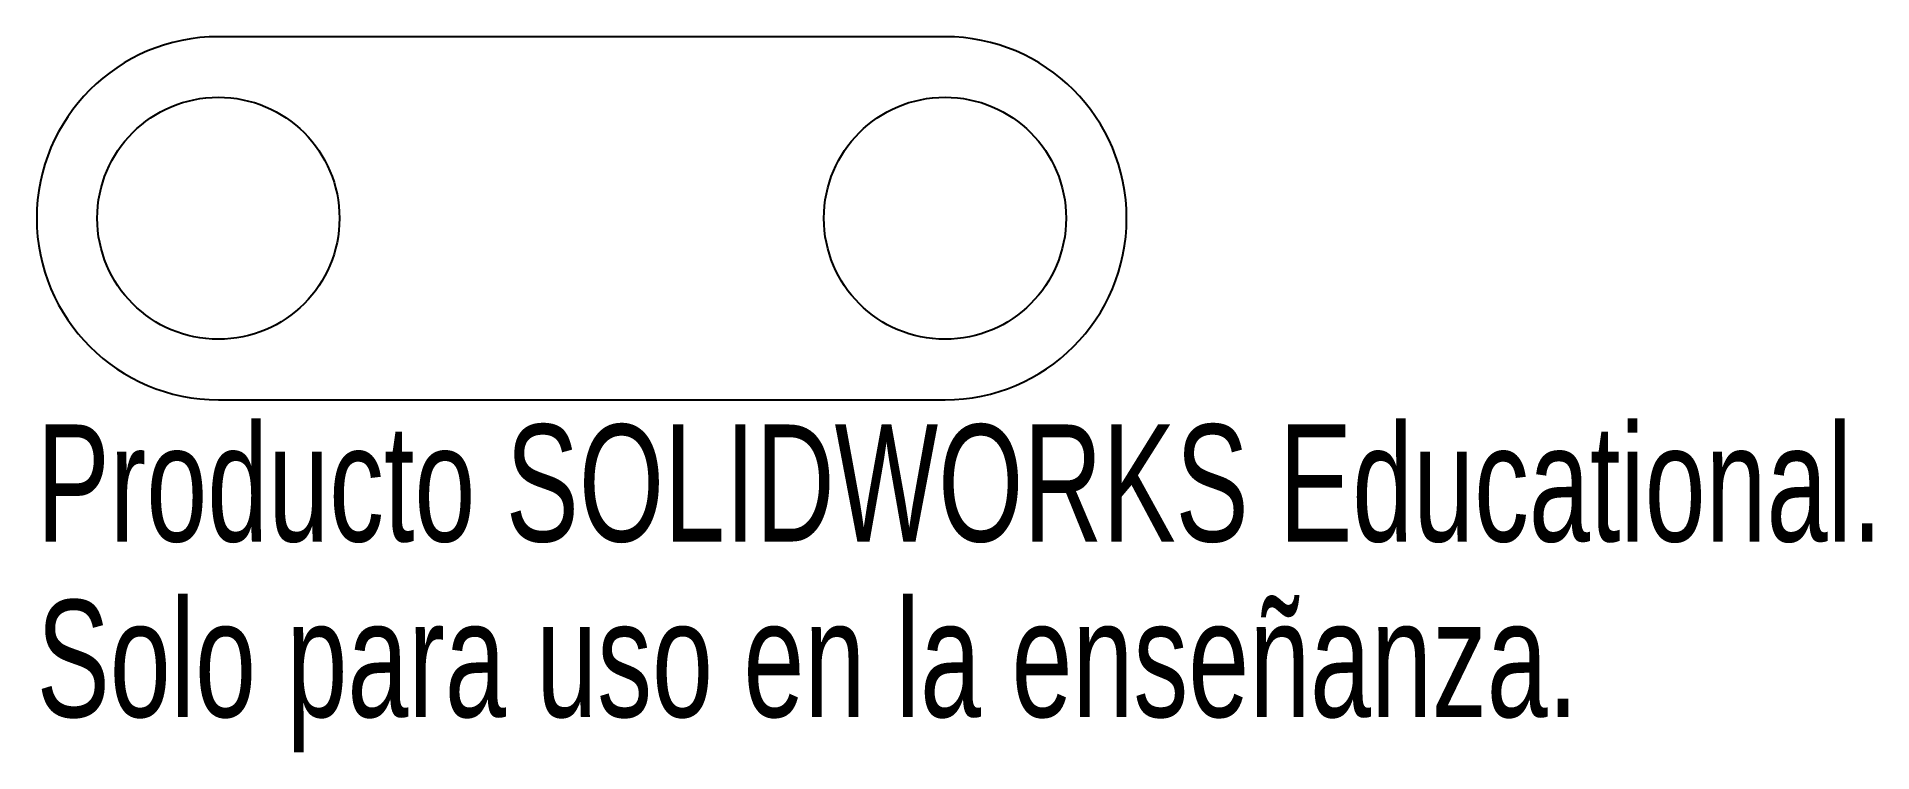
# Model space of a CAD drawing. Header units: millimetres. Extents: x -7.5 to 68.3, y -22.1 to 7.5.
import ezdxf

# ---------------------------------------------------------------- set-up
doc = ezdxf.new("R2010")
doc.units = ezdxf.units.MM
doc.styles.add('SLDTEXTSTYLE0', font='TXT', dxfattribs={"width": 0.7})

msp = doc.modelspace()

# ---------------------------------------------------------------- linework, layer by layer
at = {"color": 7, "linetype": 'Continuous', "lineweight": 25}
for p, q in [((30, 7.5), (0, 7.5)), ((0, -7.5), (30, -7.5))]:
    msp.add_line(p, q, dxfattribs=at)
for centre in [(0, 0), (30, 0)]:
    msp.add_circle(centre, 5, dxfattribs=at)
for centre, start, end in [((0, 0), 90, 270), ((30, 0), 270, 90)]:
    msp.add_arc(centre, 7.5, start, end, dxfattribs=at)

# ---------------------------------------------------------------- texts
at = {"color": 7, "linetype": 'Continuous', "char_height": 4.83362, "attachment_point": 1, "style": 'SLDTEXTSTYLE0'}
for s, insert in [('Producto SOLIDWORKS Educational.', (-7.5, -8.52)), ('Solo para uso en la enseñanza.', (-7.5, -15.77))]:
    msp.add_mtext(s, dxfattribs=dict(at, insert=insert))

doc.saveas('drawing.dxf')
